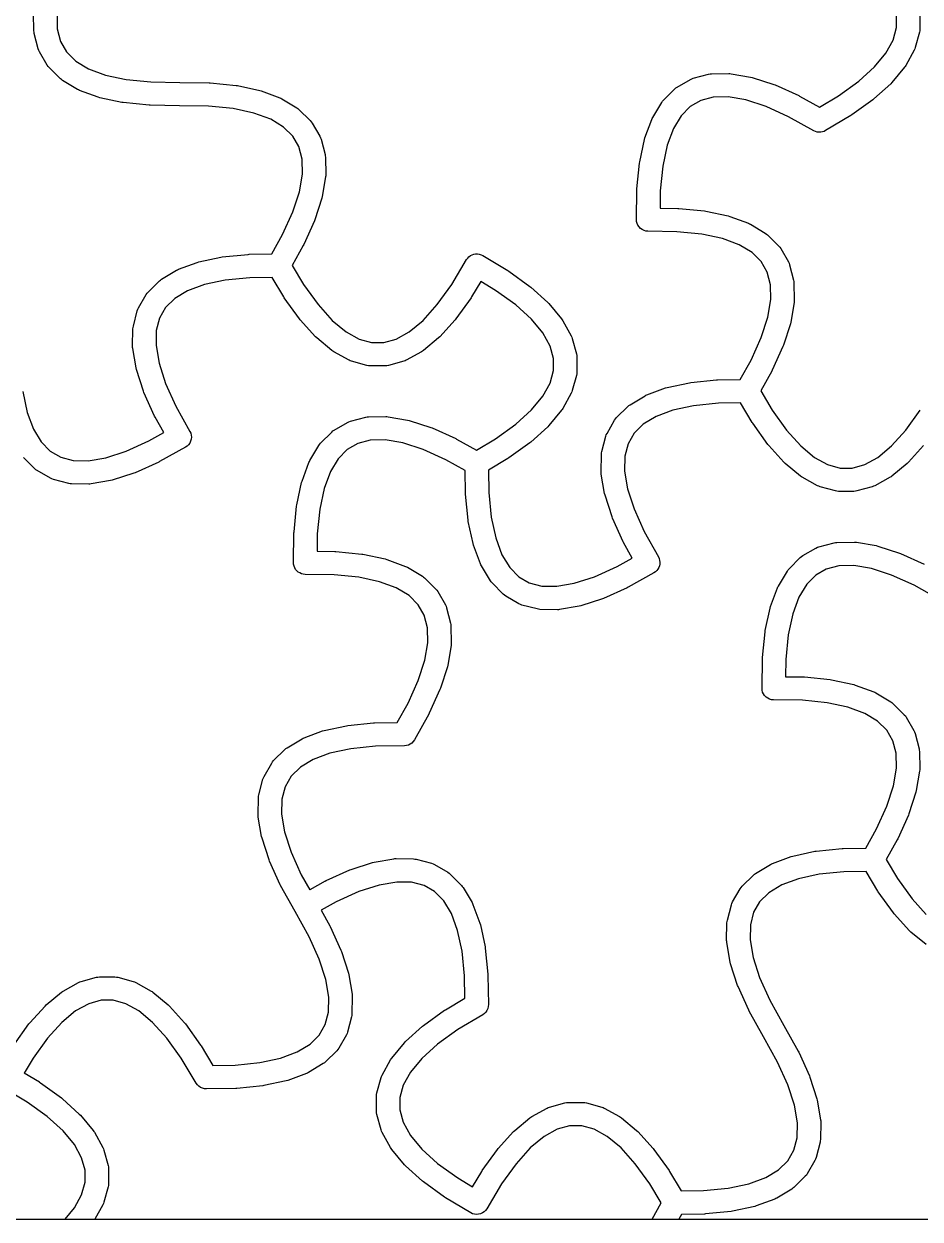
# Model space of a CAD drawing. Header units: millimetres. Extents: x 0 to 304, y 0 to 228.
# Drawn here: x 123.2 to 180.6, y 0 to 76.6 of the extents above; entities that cross this region are included whole.
import ezdxf

# ---------------------------------------------------------------- set-up
doc = ezdxf.new("R2010")
doc.units = ezdxf.units.MM
doc.layers.add('VISIBLE', color=7, linetype='CONTINUOUS')

msp = doc.modelspace()

# ---------------------------------------------------------------- linework, layer by layer
at = {"layer": 'VISIBLE'}
for p, q in [((123.805434, 76.19803), (123.783814, 77.317607)), ((125.2849, 77.275849), (125.303443, 76.315628)), ((179.130445, 76.402617), (179.130445, 77.181442)), ((180.630445, 77.282919), (180.630445, 76.30114)), ((123.812318, 76.110105), (123.805434, 76.19803)), ((123.829476, 76.023597), (123.812318, 76.110105)), ((124.085904, 75.038385), (123.829476, 76.023597)), ((125.303443, 76.315628), (125.51198, 75.514418)), ((178.910438, 75.60448), (179.130445, 76.402617)), ((180.603478, 76.101835), (180.332946, 75.120403)), ((180.623673, 76.20058), (180.603478, 76.101835)), ((180.630445, 76.30114), (180.623673, 76.20058)), ((125.51198, 75.514418), (125.901392, 74.839935)), ((178.446385, 74.763633), (178.910438, 75.60448)), ((180.332946, 75.120403), (180.304551, 75.036905)), ((124.117788, 74.942773), (124.085904, 75.038385)), ((124.162203, 74.852299), (124.117788, 74.942773)), ((124.653093, 74.002054), (124.162203, 74.852299)), ((125.901392, 74.839935), (126.490993, 74.258732)), ((177.714578, 73.88119), (178.446385, 74.763633)), ((180.26655, 74.957318), (179.725485, 73.976927)), ((180.304551, 75.036905), (180.26655, 74.957318)), ((124.709238, 73.918352), (124.653093, 74.002054)), ((124.776099, 73.842934), (124.709238, 73.918352)), ((125.501103, 73.128255), (124.776099, 73.842934)), ((126.490993, 74.258732), (127.313297, 73.762563)), ((127.313297, 73.762563), (128.388282, 73.364249)), ((176.7035, 72.969059), (177.714578, 73.88119)), ((179.646157, 73.860555), (178.83456, 72.881898)), ((179.688559, 73.916875), (179.646157, 73.860555)), ((179.725485, 73.976927), (179.688559, 73.916875)), ((125.567442, 73.070141), (125.501103, 73.128255)), ((125.640145, 73.020217), (125.567442, 73.070141)), ((126.598917, 72.441706), (125.640145, 73.020217)), ((128.388282, 73.364249), (129.719967, 73.07986)), ((129.719967, 73.07986), (131.304889, 72.920789)), ((131.304889, 72.920789), (133.163258, 72.893425)), ((133.163258, 72.893425), (135.053633, 72.865591)), ((135.053633, 72.865591), (135.117488, 72.861923)), ((135.117488, 72.861923), (136.775483, 72.695518)), ((165.059286, 72.591153), (165.909531, 73.082042)), ((165.909531, 73.082042), (166.000005, 73.126458)), ((166.000005, 73.126458), (166.095617, 73.158341)), ((166.095617, 73.158341), (167.080828, 73.414769)), ((167.080828, 73.414769), (167.167337, 73.431927)), ((167.167337, 73.431927), (167.255262, 73.438811)), ((167.255262, 73.438811), (168.374838, 73.460431)), ((168.374838, 73.460431), (168.445308, 73.458478)), ((168.445308, 73.458478), (168.515283, 73.449917)), ((168.515283, 73.449917), (169.768624, 73.236382)), ((169.768624, 73.236382), (169.87374, 73.210549)), ((169.87374, 73.210549), (171.260245, 72.761511)), ((175.410452, 72.038839), (176.7035, 72.969059)), ((178.83456, 72.881898), (178.75963, 72.803781)), ((126.660922, 72.408162), (126.598917, 72.441706)), ((126.725803, 72.380589), (126.660922, 72.408162)), ((127.917996, 71.938845), (126.725803, 72.380589)), ((136.775483, 72.695518), (136.85722, 72.682729)), ((136.85722, 72.682729), (138.282487, 72.378354)), ((138.282487, 72.378354), (138.386436, 72.348168)), ((138.386436, 72.348168), (139.578629, 71.906425)), ((164.185487, 71.743143), (164.900166, 72.468147)), ((164.900166, 72.468147), (164.975584, 72.535008)), ((164.975584, 72.535008), (165.059286, 72.591153)), ((171.260245, 72.761511), (171.337426, 72.731719)), ((171.337426, 72.731719), (172.856494, 72.046832)), ((172.856494, 72.046832), (172.913628, 72.018081)), ((178.75963, 72.803781), (177.6775, 71.827551)), ((128.021945, 71.908659), (127.917996, 71.938845)), ((129.447212, 71.604285), (128.021945, 71.908659)), ((129.52895, 71.591495), (129.447212, 71.604285)), ((131.186944, 71.42509), (129.52895, 71.591495)), ((131.250799, 71.421423), (131.186944, 71.42509)), ((133.141174, 71.393588), (131.250799, 71.421423)), ((134.999543, 71.366225), (133.141174, 71.393588)), ((136.584465, 71.207154), (134.999543, 71.366225)), ((139.578629, 71.906425), (139.64351, 71.878851)), ((139.64351, 71.878851), (139.705515, 71.845308)), ((139.705515, 71.845308), (140.664287, 71.266796)), ((163.498938, 70.645328), (164.077449, 71.6041)), ((164.077449, 71.6041), (164.127373, 71.676803)), ((164.127373, 71.676803), (164.185487, 71.743143)), ((165.897167, 71.342853), (165.315964, 70.753253)), ((166.57165, 71.732266), (165.897167, 71.342853)), ((167.37286, 71.940803), (166.57165, 71.732266)), ((168.333081, 71.959345), (167.37286, 71.940803)), ((169.463202, 71.766803), (168.333081, 71.959345)), ((170.75867, 71.347249), (169.463202, 71.766803)), ((172.210789, 70.692547), (170.75867, 71.347249)), ((172.913628, 72.018081), (174.186511, 71.307961)), ((174.186511, 71.307961), (175.410452, 72.038839)), ((177.613108, 71.775607), (176.260445, 70.802499)), ((177.6775, 71.827551), (177.613108, 71.775607)), ((137.91615, 70.922765), (136.584465, 71.207154)), ((138.991135, 70.52445), (137.91615, 70.922765)), ((139.813439, 70.028282), (138.991135, 70.52445)), ((140.664287, 71.266796), (140.73699, 71.216872)), ((140.73699, 71.216872), (140.80333, 71.158758)), ((140.80333, 71.158758), (141.528334, 70.44408)), ((162.996077, 69.32625), (163.437821, 70.518443)), ((163.437821, 70.518443), (163.465394, 70.583323)), ((163.465394, 70.583323), (163.498938, 70.645328)), ((165.315964, 70.753253), (164.819795, 69.930949)), ((173.833865, 69.78706), (172.210789, 70.692547)), ((176.206979, 70.767394), (174.583783, 69.798102)), ((176.260445, 70.802499), (176.206979, 70.767394)), ((140.40304, 69.447078), (139.813439, 70.028282)), ((141.528334, 70.44408), (141.595194, 70.368662)), ((141.595194, 70.368662), (141.65134, 70.28496)), ((141.65134, 70.28496), (142.142229, 69.434714)), ((164.819795, 69.930949), (164.421481, 68.855963)), ((173.935564, 69.739916), (173.833865, 69.78706)), ((174.483516, 69.747984), (174.376899, 69.71337)), ((174.583783, 69.798102), (174.483516, 69.747984)), ((140.792453, 68.772596), (140.40304, 69.447078)), ((142.142229, 69.434714), (142.186644, 69.344241)), ((142.186644, 69.344241), (142.218528, 69.248628)), ((142.218528, 69.248628), (142.474956, 68.263417)), ((162.661517, 67.797033), (162.965891, 69.2223)), ((162.965891, 69.2223), (162.996077, 69.32625)), ((174.043154, 69.708456), (173.935564, 69.739916)), ((174.154231, 69.693382), (174.043154, 69.708456)), ((174.266314, 69.695033), (174.154231, 69.693382)), ((174.376899, 69.71337), (174.266314, 69.695033)), ((141.000989, 67.971385), (140.792453, 68.772596)), ((142.474956, 68.263417), (142.492114, 68.176908)), ((164.421481, 68.855963), (164.137092, 67.524279)), ((141.019532, 67.011165), (141.000989, 67.971385)), ((142.492114, 68.176908), (142.498998, 68.088983)), ((142.498998, 68.088983), (142.520618, 66.969407)), ((162.482322, 66.057302), (162.648727, 67.715296)), ((162.648727, 67.715296), (162.661517, 67.797033)), ((164.137092, 67.524279), (163.978021, 65.939356)), ((140.826989, 65.881043), (141.019532, 67.011165)), ((142.510104, 66.828962), (142.296568, 65.575621)), ((142.518665, 66.898937), (142.510104, 66.828962)), ((142.520618, 66.969407), (142.518665, 66.898937)), ((162.45082, 64.103071), (162.478654, 65.993446)), ((162.478654, 65.993446), (162.482322, 66.057302)), ((163.978021, 65.939356), (163.961699, 64.830906)), ((140.407435, 64.585576), (140.826989, 65.881043)), ((142.270736, 65.470505), (141.821698, 64.084001)), ((142.296568, 65.575621), (142.270736, 65.470505)), ((139.752734, 63.133457), (140.407435, 64.585576)), ((163.961699, 64.830906), (165.102155, 64.814114)), ((165.102155, 64.814114), (165.166011, 64.810446)), ((165.166011, 64.810446), (166.824005, 64.644041)), ((166.824005, 64.644041), (166.905743, 64.631251)), ((166.905743, 64.631251), (168.33101, 64.326877)), ((141.791905, 64.006819), (141.107019, 62.487752)), ((141.821698, 64.084001), (141.791905, 64.006819)), ((162.460295, 63.972682), (162.45082, 64.103071)), ((162.492269, 63.845918), (162.460295, 63.972682)), ((162.545769, 63.726633), (162.492269, 63.845918)), ((162.61917, 63.61845), (162.545769, 63.726633)), ((162.710242, 63.524656), (162.61917, 63.61845)), ((168.33101, 64.326877), (168.434959, 64.296691)), ((168.434959, 64.296691), (169.627152, 63.854948)), ((169.627152, 63.854948), (169.692032, 63.827374)), ((169.692032, 63.827374), (169.754038, 63.79383)), ((169.754038, 63.79383), (170.712809, 63.215319)), ((139.058208, 61.888528), (139.752734, 63.133457)), ((162.816217, 63.448102), (162.710242, 63.524656)), ((162.933875, 63.391113), (162.816217, 63.448102)), ((163.059642, 63.355421), (162.933875, 63.391113)), ((163.189697, 63.342111), (163.059642, 63.355421)), ((165.048065, 63.314748), (163.189697, 63.342111)), ((166.632988, 63.155677), (165.048065, 63.314748)), ((167.964673, 62.871287), (166.632988, 63.155677)), ((169.039658, 62.472973), (167.964673, 62.871287)), ((170.712809, 63.215319), (170.785512, 63.165395)), ((170.785512, 63.165395), (170.851852, 63.107281)), ((170.851852, 63.107281), (171.576856, 62.392602)), ((141.078268, 62.430617), (140.368148, 61.157734)), ((141.107019, 62.487752), (141.078268, 62.430617)), ((169.861962, 61.976805), (169.039658, 62.472973)), ((171.576856, 62.392602), (171.643717, 62.317184)), ((171.643717, 62.317184), (171.699862, 62.233482)), ((171.699862, 62.233482), (172.190752, 61.383237)), ((133.075803, 60.907902), (134.267996, 61.349646)), ((134.267996, 61.349646), (134.371945, 61.379832)), ((134.371945, 61.379832), (135.797212, 61.684206)), ((135.797212, 61.684206), (135.87895, 61.696996)), ((135.87895, 61.696996), (137.536944, 61.863401)), ((137.536944, 61.863401), (137.600799, 61.867068)), ((137.600799, 61.867068), (139.058208, 61.888528)), ((150.605407, 59.933793), (151.558288, 61.529506)), ((151.558288, 61.529506), (151.626369, 61.625505)), ((151.626369, 61.625505), (151.708628, 61.709671)), ((151.708628, 61.709671), (151.803042, 61.779933)), ((151.803042, 61.779933), (151.907284, 61.83456)), ((151.907284, 61.83456), (152.018789, 61.872208)), ((152.018789, 61.872208), (152.13481, 61.891949)), ((152.13481, 61.891949), (152.252491, 61.893297)), ((152.252491, 61.893297), (152.368934, 61.87622)), ((152.368934, 61.87622), (152.481272, 61.841136)), ((152.481272, 61.841136), (152.586738, 61.788912)), ((152.586738, 61.788912), (154.209933, 60.819619)), ((170.451562, 61.395601), (169.861962, 61.976805)), ((170.840975, 60.721119), (170.451562, 61.395601)), ((172.190752, 61.383237), (172.235167, 61.292763)), ((131.990145, 60.268274), (132.948917, 60.846785)), ((132.948917, 60.846785), (133.010922, 60.880329)), ((133.010922, 60.880329), (133.075803, 60.907902)), ((140.368148, 61.157734), (141.099025, 59.933793)), ((154.209933, 60.819619), (154.2634, 60.784515)), ((154.2634, 60.784515), (155.616063, 59.811407)), ((171.049512, 59.919908), (170.840975, 60.721119)), ((172.235167, 61.292763), (172.26705, 61.197151)), ((172.26705, 61.197151), (172.523478, 60.21194)), ((131.126099, 59.445557), (131.851103, 60.160236)), ((131.851103, 60.160236), (131.917442, 60.218349)), ((131.917442, 60.218349), (131.990145, 60.268274)), ((134.738282, 59.924242), (133.663297, 59.525928)), ((136.069967, 60.208631), (134.738282, 59.924242)), ((137.654889, 60.367702), (136.069967, 60.208631)), ((139.080292, 60.38869), (137.654889, 60.367702)), ((139.827581, 59.137267), (139.080292, 60.38869)), ((141.099025, 59.933793), (142.029246, 58.640745)), ((149.675186, 58.640745), (150.605407, 59.933793)), ((152.461622, 60.116534), (151.876851, 59.137267)), ((153.413407, 59.548175), (152.461622, 60.116534)), ((155.616063, 59.811407), (155.680455, 59.759462)), ((171.068054, 58.959687), (171.049512, 59.919908)), ((172.523478, 60.21194), (172.540636, 60.125431)), ((172.540636, 60.125431), (172.547521, 60.037506)), ((172.547521, 60.037506), (172.56914, 58.91793)), ((130.512203, 58.436192), (131.003093, 59.286437)), ((131.003093, 59.286437), (131.059238, 59.370139)), ((131.059238, 59.370139), (131.126099, 59.445557)), ((132.840993, 59.029759), (132.251392, 58.448556)), ((133.663297, 59.525928), (132.840993, 59.029759)), ((139.862685, 59.0838), (139.827581, 59.137267)), ((140.835793, 57.731138), (139.862685, 59.0838)), ((151.841747, 59.0838), (150.868639, 57.731138)), ((151.876851, 59.137267), (151.841747, 59.0838)), ((154.706455, 58.617954), (153.413407, 59.548175)), ((155.680455, 59.759462), (156.762585, 58.783233)), ((130.179476, 57.264894), (130.435904, 58.250106)), ((130.435904, 58.250106), (130.467788, 58.345718)), ((130.467788, 58.345718), (130.512203, 58.436192)), ((132.251392, 58.448556), (131.86198, 57.774073)), ((142.029246, 58.640745), (142.941377, 57.629667)), ((148.763055, 57.629667), (149.675186, 58.640745)), ((155.717533, 57.705823), (154.706455, 58.617954)), ((156.762585, 58.783233), (156.837515, 58.705116)), ((156.837515, 58.705116), (157.649112, 57.726459)), ((170.875512, 57.829566), (171.068054, 58.959687)), ((172.558626, 58.777485), (172.345091, 57.524144)), ((172.567187, 58.84746), (172.558626, 58.777485)), ((172.56914, 58.91793), (172.567187, 58.84746)), ((131.86198, 57.774073), (131.653443, 56.972863)), ((140.887738, 57.666746), (140.835793, 57.731138)), ((141.863967, 56.584615), (140.887738, 57.666746)), ((142.941377, 57.629667), (143.82382, 56.89786)), ((147.880612, 56.89786), (148.763055, 57.629667)), ((150.816694, 57.666746), (149.840465, 56.584615)), ((150.868639, 57.731138), (150.816694, 57.666746)), ((156.44934, 56.82338), (155.717533, 57.705823)), ((157.649112, 57.726459), (157.691514, 57.670139)), ((157.691514, 57.670139), (157.72844, 57.610087)), ((157.72844, 57.610087), (158.269505, 56.629695)), ((170.455958, 56.534098), (170.875512, 57.829566)), ((172.345091, 57.524144), (172.319258, 57.419028)), ((130.133814, 55.970884), (130.155434, 57.090461)), ((130.155434, 57.090461), (130.162318, 57.178386)), ((130.162318, 57.178386), (130.179476, 57.264894)), ((131.653443, 56.972863), (131.6349, 56.012642)), ((143.82382, 56.89786), (144.664666, 56.433808)), ((147.039766, 56.433808), (147.880612, 56.89786)), ((156.913392, 55.982534), (156.44934, 56.82338)), ((172.319258, 57.419028), (171.870221, 56.032523)), ((130.135767, 55.900415), (130.133814, 55.970884)), ((131.6349, 56.012642), (131.827443, 54.88252)), ((141.942084, 56.509686), (141.863967, 56.584615)), ((142.920742, 55.698088), (141.942084, 56.509686)), ((144.664666, 56.433808), (145.462803, 56.213801)), ((145.462803, 56.213801), (146.241629, 56.213801)), ((146.241629, 56.213801), (147.039766, 56.433808)), ((149.762348, 56.509686), (148.783691, 55.698088)), ((149.840465, 56.584615), (149.762348, 56.509686)), ((157.133399, 55.184397), (156.913392, 55.982534)), ((158.269505, 56.629695), (158.307505, 56.550108)), ((158.307505, 56.550108), (158.335901, 56.46661)), ((158.335901, 56.46661), (158.606433, 55.485178)), ((169.801256, 55.081979), (170.455958, 56.534098)), ((171.840428, 55.955342), (171.155542, 54.436274)), ((171.870221, 56.032523), (171.840428, 55.955342)), ((130.144328, 55.830439), (130.135767, 55.900415)), ((130.357864, 54.577099), (130.144328, 55.830439)), ((142.977061, 55.655687), (142.920742, 55.698088)), ((143.037113, 55.61876), (142.977061, 55.655687)), ((144.017505, 55.077695), (143.037113, 55.61876)), ((148.667319, 55.61876), (147.686927, 55.077695)), ((148.727371, 55.655687), (148.667319, 55.61876)), ((148.783691, 55.698088), (148.727371, 55.655687)), ((157.133399, 54.405571), (157.133399, 55.184397)), ((158.606433, 55.485178), (158.626627, 55.386434)), ((158.626627, 55.386434), (158.633399, 55.285874)), ((158.633399, 55.285874), (158.633399, 54.304095)), ((130.383697, 54.471983), (130.357864, 54.577099)), ((130.832734, 53.085478), (130.383697, 54.471983)), ((131.827443, 54.88252), (132.246997, 53.587053)), ((144.097092, 55.039695), (144.017505, 55.077695)), ((144.18059, 55.0113), (144.097092, 55.039695)), ((145.162022, 54.740767), (144.18059, 55.0113)), ((145.260766, 54.720573), (145.162022, 54.740767)), ((145.361327, 54.713801), (145.260766, 54.720573)), ((146.343105, 54.713801), (145.361327, 54.713801)), ((146.443666, 54.720573), (146.343105, 54.713801)), ((146.54241, 54.740767), (146.443666, 54.720573)), ((147.523842, 55.0113), (146.54241, 54.740767)), ((147.60734, 55.039695), (147.523842, 55.0113)), ((147.686927, 55.077695), (147.60734, 55.039695)), ((169.106731, 53.83705), (169.801256, 55.081979)), ((171.155542, 54.436274), (171.12679, 54.37914)), ((156.913392, 53.607434), (157.133399, 54.405571)), ((158.606433, 54.10479), (158.335901, 53.123358)), ((158.626627, 54.203534), (158.606433, 54.10479)), ((158.633399, 54.304095), (158.626627, 54.203534)), ((165.927472, 53.645518), (167.585466, 53.811923)), ((167.585466, 53.811923), (167.649322, 53.815591)), ((167.649322, 53.815591), (169.106731, 53.83705)), ((171.12679, 54.37914), (170.41667, 53.106257)), ((123.090046, 53.064212), (123.374436, 51.732528)), ((130.862527, 53.008296), (130.832734, 53.085478)), ((131.547413, 51.489229), (130.862527, 53.008296)), ((132.246997, 53.587053), (132.901699, 52.134934)), ((156.44934, 52.766588), (156.913392, 53.607434)), ((158.269505, 52.960273), (157.72844, 51.979881)), ((158.307505, 53.03986), (158.269505, 52.960273)), ((158.335901, 53.123358), (158.307505, 53.03986)), ((163.124326, 52.856425), (164.316518, 53.298168)), ((164.316518, 53.298168), (164.420468, 53.328354)), ((164.420468, 53.328354), (165.845735, 53.632729)), ((165.845735, 53.632729), (165.927472, 53.645518)), ((170.41667, 53.106257), (171.147548, 51.882316)), ((132.901699, 52.134934), (133.807186, 50.511858)), ((155.717533, 51.884145), (156.44934, 52.766588)), ((161.899625, 52.108758), (161.965965, 52.166872)), ((161.965965, 52.166872), (162.038668, 52.216796)), ((162.038668, 52.216796), (162.99744, 52.795308)), ((162.99744, 52.795308), (163.059445, 52.828851)), ((163.059445, 52.828851), (163.124326, 52.856425)), ((166.118489, 52.157154), (164.786805, 51.872765)), ((167.703412, 52.316225), (166.118489, 52.157154)), ((169.128815, 52.337213), (167.703412, 52.316225)), ((169.876104, 51.085789), (169.128815, 52.337213)), ((123.374436, 51.732528), (123.77275, 50.657542)), ((131.576164, 51.432095), (131.547413, 51.489229)), ((132.13185, 50.436035), (131.576164, 51.432095)), ((144.098572, 51.161296), (145.083783, 51.417724)), ((145.083783, 51.417724), (145.170292, 51.434882)), ((145.170292, 51.434882), (145.258217, 51.441766)), ((145.258217, 51.441766), (146.377793, 51.463386)), ((146.377793, 51.463386), (146.448263, 51.461433)), ((146.448263, 51.461433), (146.518238, 51.452872)), ((146.518238, 51.452872), (147.771579, 51.239336)), ((154.706455, 50.972014), (155.717533, 51.884145)), ((157.649112, 51.86351), (156.837515, 50.884852)), ((157.691514, 51.919829), (157.649112, 51.86351)), ((157.72844, 51.979881), (157.691514, 51.919829)), ((161.10776, 51.318662), (161.174621, 51.39408)), ((161.174621, 51.39408), (161.899625, 52.108758)), ((163.711819, 51.47445), (162.889515, 50.978282)), ((164.786805, 51.872765), (163.711819, 51.47445)), ((171.147548, 51.882316), (172.077769, 50.589268)), ((179.723709, 50.589268), (180.65393, 51.882316)), ((123.77275, 50.657542), (124.268918, 49.835238)), ((142.978539, 50.537963), (143.06224, 50.594108)), ((143.06224, 50.594108), (143.912486, 51.084997)), ((143.912486, 51.084997), (144.00296, 51.129412)), ((144.00296, 51.129412), (144.098572, 51.161296)), ((147.771579, 51.239336), (147.876695, 51.213504)), ((147.876695, 51.213504), (149.2632, 50.764466)), ((149.2632, 50.764466), (149.340381, 50.734673)), ((149.340381, 50.734673), (150.859449, 50.049787)), ((153.413407, 50.041793), (154.706455, 50.972014)), ((156.762585, 50.806736), (155.680455, 49.830506)), ((156.837515, 50.884852), (156.762585, 50.806736)), ((160.560726, 50.384714), (161.051615, 51.23496)), ((161.051615, 51.23496), (161.10776, 51.318662)), ((162.889515, 50.978282), (162.299915, 50.397078)), ((169.911208, 51.032323), (169.876104, 51.085789)), ((170.884316, 49.67966), (169.911208, 51.032323)), ((172.077769, 50.589268), (172.989899, 49.57819)), ((178.811578, 49.57819), (179.723709, 50.589268)), ((124.268918, 49.835238), (124.850122, 49.245638)), ((129.711625, 49.241242), (131.163743, 49.895944)), ((131.163743, 49.895944), (132.13185, 50.436035)), ((133.853133, 49.879598), (133.796144, 49.761939)), ((133.807186, 50.511858), (133.860686, 50.392573)), ((133.888824, 50.005365), (133.853133, 49.879598)), ((133.860686, 50.392573), (133.892659, 50.265809)), ((133.902135, 50.135419), (133.888824, 50.005365)), ((133.892659, 50.265809), (133.902135, 50.135419)), ((142.188442, 49.746098), (142.903121, 50.471102)), ((142.903121, 50.471102), (142.978539, 50.537963)), ((145.375815, 49.943757), (144.574604, 49.735221)), ((146.336035, 49.9623), (145.375815, 49.943757)), ((147.466157, 49.769757), (146.336035, 49.9623)), ((150.859449, 50.049787), (150.916583, 50.021036)), ((150.916583, 50.021036), (152.189466, 49.310916)), ((152.189466, 49.310916), (153.413407, 50.041793)), ((155.680455, 49.830506), (155.616063, 49.778561)), ((160.227999, 49.213417), (160.484427, 50.198628)), ((160.484427, 50.198628), (160.51631, 50.294241)), ((160.51631, 50.294241), (160.560726, 50.384714)), ((162.299915, 50.397078), (161.910502, 49.722596)), ((124.850122, 49.245638), (125.524604, 48.856225)), ((128.416157, 48.821688), (129.711625, 49.241242)), ((133.517613, 49.491492), (131.866583, 48.57041)), ((133.625796, 49.564893), (133.517613, 49.491492)), ((133.719589, 49.655964), (133.625796, 49.564893)), ((133.796144, 49.761939), (133.719589, 49.655964)), ((141.501892, 48.648283), (142.080404, 49.607055)), ((142.080404, 49.607055), (142.130328, 49.679758)), ((142.130328, 49.679758), (142.188442, 49.746098)), ((143.900122, 49.345808), (143.318918, 48.756208)), ((144.574604, 49.735221), (143.900122, 49.345808)), ((148.761625, 49.350203), (147.466157, 49.769757)), ((150.213743, 48.695502), (148.761625, 49.350203)), ((155.616063, 49.778561), (154.2634, 48.805453)), ((160.203957, 49.038983), (160.210841, 49.126908)), ((160.210841, 49.126908), (160.227999, 49.213417)), ((161.910502, 49.722596), (161.701965, 48.921385)), ((170.936261, 49.615268), (170.884316, 49.67966)), ((171.91249, 48.533138), (170.936261, 49.615268)), ((172.989899, 49.57819), (173.872342, 48.846383)), ((177.929135, 48.846383), (178.811578, 49.57819)), ((180.865217, 49.615268), (179.888987, 48.533138)), ((123.853121, 48.120344), (123.138442, 48.845348)), ((125.524604, 48.856225), (126.325815, 48.647688)), ((126.325815, 48.647688), (127.286035, 48.629146)), ((127.286035, 48.629146), (128.416157, 48.821688)), ((131.809449, 48.541659), (130.290381, 47.856772)), ((131.866583, 48.57041), (131.809449, 48.541659)), ((140.999032, 47.329204), (141.440775, 48.521397)), ((141.440775, 48.521397), (141.468349, 48.586278)), ((141.468349, 48.586278), (141.501892, 48.648283)), ((143.318918, 48.756208), (142.82275, 47.933903)), ((151.458672, 48.000976), (150.213743, 48.695502)), ((154.209933, 48.770349), (152.95851, 48.02306)), ((154.2634, 48.805453), (154.209933, 48.770349)), ((160.182337, 47.919407), (160.203957, 49.038983)), ((161.701965, 48.921385), (161.683423, 47.961165)), ((171.990607, 48.458208), (171.91249, 48.533138)), ((172.969264, 47.646611), (171.990607, 48.458208)), ((173.872342, 48.846383), (174.713189, 48.382331)), ((174.713189, 48.382331), (175.511326, 48.162323)), ((176.290151, 48.162323), (177.088289, 48.382331)), ((177.088289, 48.382331), (177.929135, 48.846383)), ((179.81087, 48.458208), (178.832213, 47.646611)), ((179.888987, 48.533138), (179.81087, 48.458208)), ((123.928539, 48.053483), (123.853121, 48.120344)), ((124.01224, 47.997338), (123.928539, 48.053483)), ((124.862486, 47.506449), (124.01224, 47.997338)), ((130.2132, 47.82698), (128.826695, 47.377942)), ((130.290381, 47.856772), (130.2132, 47.82698)), ((142.82275, 47.933903), (142.424436, 46.858918)), ((151.480132, 46.543567), (151.458672, 48.000976)), ((152.95851, 48.02306), (152.979498, 46.597658)), ((160.18429, 47.848937), (160.182337, 47.919407)), ((160.192851, 47.778962), (160.18429, 47.848937)), ((160.406387, 46.525621), (160.192851, 47.778962)), ((161.683423, 47.961165), (161.875965, 46.831043)), ((173.025584, 47.604209), (172.969264, 47.646611)), ((173.085636, 47.567283), (173.025584, 47.604209)), ((174.066027, 47.026218), (173.085636, 47.567283)), ((175.511326, 48.162323), (176.290151, 48.162323)), ((178.715841, 47.567283), (177.73545, 47.026218)), ((178.775893, 47.604209), (178.715841, 47.567283)), ((178.832213, 47.646611), (178.775893, 47.604209)), ((124.95296, 47.462033), (124.862486, 47.506449)), ((125.048572, 47.43015), (124.95296, 47.462033)), ((126.033783, 47.173722), (125.048572, 47.43015)), ((126.120292, 47.156564), (126.033783, 47.173722)), ((126.208217, 47.14968), (126.120292, 47.156564)), ((127.327793, 47.12806), (126.208217, 47.14968)), ((127.398263, 47.130013), (127.327793, 47.12806)), ((127.468238, 47.138574), (127.398263, 47.130013)), ((128.721579, 47.352109), (127.468238, 47.138574)), ((128.826695, 47.377942), (128.721579, 47.352109)), ((140.664471, 45.799988), (140.968846, 47.225255)), ((140.968846, 47.225255), (140.999032, 47.329204)), ((142.424436, 46.858918), (142.140046, 45.527233)), ((161.875965, 46.831043), (162.295519, 45.535576)), ((174.145615, 46.988217), (174.066027, 47.026218)), ((174.229113, 46.959822), (174.145615, 46.988217)), ((175.210544, 46.68929), (174.229113, 46.959822)), ((177.572365, 46.959822), (176.590933, 46.68929)), ((177.655863, 46.988217), (177.572365, 46.959822)), ((177.73545, 47.026218), (177.655863, 46.988217)), ((151.4838, 46.479712), (151.480132, 46.543567)), ((151.650204, 44.821718), (151.4838, 46.479712)), ((152.979498, 46.597658), (153.138569, 45.012735)), ((160.432219, 46.420505), (160.406387, 46.525621)), ((160.881257, 45.034001), (160.432219, 46.420505)), ((175.309289, 46.669096), (175.210544, 46.68929)), ((175.409849, 46.662323), (175.309289, 46.669096)), ((176.391628, 46.662323), (175.409849, 46.662323)), ((176.492189, 46.669096), (176.391628, 46.662323)), ((176.590933, 46.68929), (176.492189, 46.669096)), ((140.485277, 44.060256), (140.651682, 45.718251)), ((140.651682, 45.718251), (140.664471, 45.799988)), ((142.140046, 45.527233), (141.980975, 43.942311)), ((162.295519, 45.535576), (162.950221, 44.083457)), ((151.662994, 44.73998), (151.650204, 44.821718)), ((151.967368, 43.314713), (151.662994, 44.73998)), ((153.138569, 45.012735), (153.422958, 43.68105)), ((160.911049, 44.956819), (160.881257, 45.034001)), ((161.595936, 43.437752), (160.911049, 44.956819)), ((140.453775, 42.106026), (140.481609, 43.996401)), ((140.481609, 43.996401), (140.485277, 44.060256)), ((141.980975, 43.942311), (141.964654, 42.833861)), ((162.950221, 44.083457), (163.855708, 42.460381)), ((151.997555, 43.210764), (151.967368, 43.314713)), ((152.439298, 42.018571), (151.997555, 43.210764)), ((153.422958, 43.68105), (153.821273, 42.606065)), ((161.624687, 43.380617), (161.595936, 43.437752)), ((162.180372, 42.384557), (161.624687, 43.380617)), ((173.110763, 42.54263), (173.961008, 43.03352)), ((173.961008, 43.03352), (174.051482, 43.077935)), ((174.051482, 43.077935), (174.147095, 43.109819)), ((174.147095, 43.109819), (175.132306, 43.366246)), ((175.132306, 43.366246), (175.218815, 43.383404)), ((175.218815, 43.383404), (175.306739, 43.390289)), ((175.306739, 43.390289), (176.426316, 43.411908)), ((176.426316, 43.411908), (176.496786, 43.409955)), ((176.496786, 43.409955), (176.566761, 43.401394)), ((176.566761, 43.401394), (177.820102, 43.187859)), ((177.820102, 43.187859), (177.925218, 43.162026)), ((177.925218, 43.162026), (179.311722, 42.712989)), ((141.964654, 42.833861), (143.10511, 42.817068)), ((143.10511, 42.817068), (143.168966, 42.813401)), ((143.168966, 42.813401), (144.82696, 42.646996)), ((144.82696, 42.646996), (144.908697, 42.634206)), ((144.908697, 42.634206), (146.333964, 42.329832)), ((146.333964, 42.329832), (146.437914, 42.299646)), ((146.437914, 42.299646), (147.630107, 41.857902)), ((153.821273, 42.606065), (154.317441, 41.783761)), ((161.212266, 41.844467), (162.180372, 42.384557)), ((163.855708, 42.460381), (163.904805, 42.353422)), ((163.904805, 42.353422), (163.936566, 42.2401)), ((163.936566, 42.2401), (163.950208, 42.123205)), ((172.236964, 41.69462), (172.951643, 42.419624)), ((172.951643, 42.419624), (173.027061, 42.486485)), ((173.027061, 42.486485), (173.110763, 42.54263)), ((179.311722, 42.712989), (179.388904, 42.683196)), ((179.388904, 42.683196), (180.907971, 41.99831)), ((140.46128, 41.988577), (140.453775, 42.106026)), ((140.487066, 41.873748), (140.46128, 41.988577)), ((140.530498, 41.764367), (140.487066, 41.873748)), ((140.590506, 41.663126), (140.530498, 41.764367)), ((140.665613, 41.572519), (140.590506, 41.663126)), ((140.753969, 41.494778), (140.665613, 41.572519)), ((140.853399, 41.431815), (140.753969, 41.494778)), ((140.961454, 41.385181), (140.853399, 41.431815)), ((147.630107, 41.857902), (147.694987, 41.830329)), ((147.694987, 41.830329), (147.756992, 41.796785)), ((147.756992, 41.796785), (148.715764, 41.218274)), ((152.466871, 41.95369), (152.439298, 42.018571)), ((152.500415, 41.891685), (152.466871, 41.95369)), ((153.078926, 40.932913), (152.500415, 41.891685)), ((154.317441, 41.783761), (154.898644, 41.19416)), ((159.760147, 41.189765), (161.212266, 41.844467)), ((163.566135, 41.440014), (161.915106, 40.518932)), ((163.664097, 41.505239), (163.566135, 41.440014)), ((163.750648, 41.584985), (163.664097, 41.505239)), ((163.82366, 41.677289), (163.750648, 41.584985)), ((163.881332, 41.779877), (163.82366, 41.677289)), ((163.922247, 41.890225), (163.881332, 41.779877)), ((163.945395, 42.005615), (163.922247, 41.890225)), ((163.950208, 42.123205), (163.945395, 42.005615)), ((171.550415, 40.596806), (172.128926, 41.555578)), ((172.128926, 41.555578), (172.178851, 41.628281)), ((172.178851, 41.628281), (172.236964, 41.69462)), ((174.623127, 41.683743), (173.948644, 41.294331)), ((175.424338, 41.89228), (174.623127, 41.683743)), ((176.384558, 41.910822), (175.424338, 41.89228)), ((177.51468, 41.71828), (176.384558, 41.910822)), ((178.810147, 41.298726), (177.51468, 41.71828)), ((141.075474, 41.356026), (140.961454, 41.385181)), ((141.192651, 41.345065), (141.075474, 41.356026)), ((143.05102, 41.317702), (141.192651, 41.345065)), ((144.635943, 41.158631), (143.05102, 41.317702)), ((145.967627, 40.874242), (144.635943, 41.158631)), ((147.042613, 40.475928), (145.967627, 40.874242)), ((148.715764, 41.218274), (148.788467, 41.168349)), ((148.788467, 41.168349), (148.854807, 41.110236)), ((148.854807, 41.110236), (149.579811, 40.395557)), ((153.128851, 40.86021), (153.078926, 40.932913)), ((153.186964, 40.793871), (153.128851, 40.86021)), ((153.901643, 40.068867), (153.186964, 40.793871)), ((154.898644, 41.19416), (155.573127, 40.804748)), ((155.573127, 40.804748), (156.374338, 40.596211)), ((157.334558, 40.577669), (158.46468, 40.770211)), ((158.46468, 40.770211), (159.760147, 41.189765)), ((173.367441, 40.70473), (172.871273, 39.882426)), ((173.948644, 41.294331), (173.367441, 40.70473)), ((180.262266, 40.644024), (178.810147, 41.298726)), ((181.885342, 39.738537), (180.262266, 40.644024)), ((147.864917, 39.979759), (147.042613, 40.475928)), ((148.454517, 39.398556), (147.864917, 39.979759)), ((149.579811, 40.395557), (149.646672, 40.320139)), ((149.646672, 40.320139), (149.702817, 40.236437)), ((149.702817, 40.236437), (150.193706, 39.386192)), ((153.977061, 40.002006), (153.901643, 40.068867)), ((154.060763, 39.945861), (153.977061, 40.002006)), ((154.911008, 39.454971), (154.060763, 39.945861)), ((156.374338, 40.596211), (157.334558, 40.577669)), ((161.857971, 40.490181), (160.338904, 39.805295)), ((161.915106, 40.518932), (161.857971, 40.490181)), ((171.047555, 39.277727), (171.489298, 40.46992)), ((171.489298, 40.46992), (171.516871, 40.534801)), ((171.516871, 40.534801), (171.550415, 40.596806)), ((172.871273, 39.882426), (172.472958, 38.807441)), ((148.84393, 38.724073), (148.454517, 39.398556)), ((150.193706, 39.386192), (150.238122, 39.295718)), ((150.238122, 39.295718), (150.270005, 39.200106)), ((150.270005, 39.200106), (150.526433, 38.214894)), ((155.001482, 39.410556), (154.911008, 39.454971)), ((155.097095, 39.378672), (155.001482, 39.410556)), ((156.082306, 39.122244), (155.097095, 39.378672)), ((156.168815, 39.105086), (156.082306, 39.122244)), ((156.256739, 39.098202), (156.168815, 39.105086)), ((157.376316, 39.076583), (156.256739, 39.098202)), ((157.516761, 39.087096), (157.446786, 39.078536)), ((158.770102, 39.300632), (157.516761, 39.087096)), ((158.875218, 39.326465), (158.770102, 39.300632)), ((160.261722, 39.775502), (158.875218, 39.326465)), ((160.338904, 39.805295), (160.261722, 39.775502)), ((170.712994, 37.748511), (171.017368, 39.173778)), ((171.017368, 39.173778), (171.047555, 39.277727)), ((149.052467, 37.922863), (148.84393, 38.724073)), ((157.446786, 39.078536), (157.376316, 39.076583)), ((172.472958, 38.807441), (172.188569, 37.475756)), ((149.071009, 36.962642), (149.052467, 37.922863)), ((150.526433, 38.214894), (150.543591, 38.128386)), ((150.543591, 38.128386), (150.550475, 38.040461)), ((150.550475, 38.040461), (150.572095, 36.920884)), ((170.5338, 36.008779), (170.700204, 37.666773)), ((170.700204, 37.666773), (170.712994, 37.748511)), ((148.878467, 35.83252), (149.071009, 36.962642)), ((150.570142, 36.850415), (150.561581, 36.780439)), ((150.572095, 36.920884), (150.570142, 36.850415)), ((172.188569, 37.475756), (172.029498, 35.890833)), ((150.561581, 36.780439), (150.348046, 35.527099)), ((148.458913, 34.537053), (148.878467, 35.83252)), ((150.322213, 35.421983), (149.873175, 34.035478)), ((150.348046, 35.527099), (150.322213, 35.421983)), ((170.502297, 34.054549), (170.530132, 35.944923)), ((170.530132, 35.944923), (170.5338, 36.008779)), ((172.029498, 35.890833), (172.013177, 34.782383)), ((147.804211, 33.084934), (148.458913, 34.537053)), ((172.013177, 34.782383), (173.153633, 34.765591)), ((173.153633, 34.765591), (173.217488, 34.761923)), ((173.217488, 34.761923), (174.875483, 34.595518)), ((174.875483, 34.595518), (174.95722, 34.582729)), ((174.95722, 34.582729), (176.382487, 34.278354)), ((149.843383, 33.958296), (149.158496, 32.439229)), ((149.873175, 34.035478), (149.843383, 33.958296)), ((170.511773, 33.924159), (170.502297, 34.054549)), ((170.543746, 33.797396), (170.511773, 33.924159)), ((170.597246, 33.67811), (170.543746, 33.797396)), ((176.382487, 34.278354), (176.486436, 34.248168)), ((176.486436, 34.248168), (177.678629, 33.806425)), ((177.678629, 33.806425), (177.74351, 33.778851)), ((177.74351, 33.778851), (177.805515, 33.745308)), ((177.805515, 33.745308), (178.764287, 33.166796)), ((147.109686, 31.840005), (147.804211, 33.084934)), ((170.670647, 33.569927), (170.597246, 33.67811)), ((170.761719, 33.476133), (170.670647, 33.569927)), ((170.867694, 33.399579), (170.761719, 33.476133)), ((170.985353, 33.34259), (170.867694, 33.399579)), ((171.11112, 33.306898), (170.985353, 33.34259)), ((171.241174, 33.293588), (171.11112, 33.306898)), ((173.099543, 33.266225), (171.241174, 33.293588)), ((174.684465, 33.107154), (173.099543, 33.266225)), ((176.01615, 32.822765), (174.684465, 33.107154)), ((178.764287, 33.166796), (178.83699, 33.116872)), ((178.83699, 33.116872), (178.90333, 33.058758)), ((178.90333, 33.058758), (179.628334, 32.34408)), ((149.129745, 32.382095), (148.208663, 30.731065)), ((149.158496, 32.439229), (149.129745, 32.382095)), ((177.091135, 32.42445), (176.01615, 32.822765)), ((177.913439, 31.928282), (177.091135, 32.42445)), ((179.628334, 32.34408), (179.695194, 32.268662)), ((179.695194, 32.268662), (179.75134, 32.18496)), ((142.423423, 31.331309), (143.848689, 31.635684)), ((143.848689, 31.635684), (143.930427, 31.648473)), ((143.930427, 31.648473), (145.588421, 31.814878)), ((145.588421, 31.814878), (145.652277, 31.818546)), ((145.652277, 31.818546), (147.109686, 31.840005)), ((178.50304, 31.347078), (177.913439, 31.928282)), ((179.75134, 32.18496), (180.242229, 31.334714)), ((140.041623, 30.219751), (141.000394, 30.798263)), ((141.000394, 30.798263), (141.0624, 30.831806)), ((141.0624, 30.831806), (141.12728, 30.85938)), ((141.12728, 30.85938), (142.319473, 31.301123)), ((142.319473, 31.301123), (142.423423, 31.331309)), ((148.208663, 30.731065), (148.135262, 30.622882)), ((178.892453, 30.672596), (178.50304, 31.347078)), ((179.100989, 29.871385), (178.892453, 30.672596)), ((180.242229, 31.334714), (180.286644, 31.244241)), ((180.286644, 31.244241), (180.318528, 31.148628)), ((180.318528, 31.148628), (180.574956, 30.163417)), ((139.177576, 29.397034), (139.90258, 30.111713)), ((139.90258, 30.111713), (139.96892, 30.169827)), ((139.96892, 30.169827), (140.041623, 30.219751)), ((144.121444, 30.160109), (142.789759, 29.875719)), ((145.706367, 30.31918), (144.121444, 30.160109)), ((147.564735, 30.346543), (145.706367, 30.31918)), ((147.69479, 30.359853), (147.564735, 30.346543)), ((147.820557, 30.395545), (147.69479, 30.359853)), ((147.938215, 30.452534), (147.820557, 30.395545)), ((148.044191, 30.529088), (147.938215, 30.452534)), ((148.135262, 30.622882), (148.044191, 30.529088)), ((180.574956, 30.163417), (180.592114, 30.076908)), ((180.592114, 30.076908), (180.598998, 29.988983)), ((180.598998, 29.988983), (180.620618, 28.869407)), ((138.563681, 28.387669), (139.05457, 29.237915)), ((139.05457, 29.237915), (139.110715, 29.321616)), ((139.110715, 29.321616), (139.177576, 29.397034)), ((141.714774, 29.477405), (140.89247, 28.981237)), ((142.789759, 29.875719), (141.714774, 29.477405)), ((179.119532, 28.911165), (179.100989, 29.871385)), ((138.519265, 28.297195), (138.563681, 28.387669)), ((140.30287, 28.400033), (139.913457, 27.725551)), ((140.89247, 28.981237), (140.30287, 28.400033)), ((178.926989, 27.781043), (179.119532, 28.911165)), ((180.610104, 28.728962), (180.396568, 27.475621)), ((180.618665, 28.798937), (180.610104, 28.728962)), ((180.620618, 28.869407), (180.618665, 28.798937)), ((138.230954, 27.216372), (138.487382, 28.201583)), ((138.487382, 28.201583), (138.519265, 28.297195)), ((139.913457, 27.725551), (139.70492, 26.92434)), ((178.507435, 26.485576), (178.926989, 27.781043)), ((138.185292, 25.922362), (138.206911, 27.041938)), ((138.206911, 27.041938), (138.213796, 27.129863)), ((138.213796, 27.129863), (138.230954, 27.216372)), ((139.70492, 26.92434), (139.686378, 25.96412)), ((180.370736, 27.370505), (179.921698, 25.984001)), ((180.396568, 27.475621), (180.370736, 27.370505)), ((177.852734, 25.033457), (178.507435, 26.485576)), ((138.187245, 25.851892), (138.185292, 25.922362)), ((138.195806, 25.781917), (138.187245, 25.851892)), ((138.409341, 24.528576), (138.195806, 25.781917)), ((139.686378, 25.96412), (139.87892, 24.833998)), ((179.891905, 25.906819), (179.207019, 24.387752)), ((179.921698, 25.984001), (179.891905, 25.906819)), ((138.435174, 24.42346), (138.409341, 24.528576)), ((139.87892, 24.833998), (140.298474, 23.53853)), ((177.158208, 23.788528), (177.852734, 25.033457)), ((138.884211, 23.036955), (138.435174, 24.42346)), ((173.97895, 23.596996), (175.636944, 23.763401)), ((175.636944, 23.763401), (175.700799, 23.767068)), ((175.700799, 23.767068), (177.158208, 23.788528)), ((179.178268, 24.330617), (178.468148, 23.057734)), ((179.207019, 24.387752), (179.178268, 24.330617)), ((138.914004, 22.959774), (138.884211, 23.036955)), ((140.298474, 23.53853), (140.953176, 22.086412)), ((145.63433, 22.892291), (146.887671, 23.105827)), ((146.887671, 23.105827), (146.957646, 23.114387)), ((146.957646, 23.114387), (147.028116, 23.11634)), ((147.028116, 23.11634), (148.147693, 23.094721)), ((148.147693, 23.094721), (148.235617, 23.087837)), ((148.235617, 23.087837), (148.322126, 23.070679)), ((148.322126, 23.070679), (149.307338, 22.814251)), ((171.175803, 22.807902), (172.367996, 23.249646)), ((172.367996, 23.249646), (172.471945, 23.279832)), ((172.471945, 23.279832), (173.897212, 23.584206)), ((173.897212, 23.584206), (173.97895, 23.596996)), ((178.468148, 23.057734), (179.199025, 21.833793)), ((139.59889, 21.440706), (138.914004, 22.959774)), ((142.546461, 21.702742), (144.065528, 22.387628)), ((144.065528, 22.387628), (144.14271, 22.417421)), ((144.14271, 22.417421), (145.529215, 22.866458)), ((145.529215, 22.866458), (145.63433, 22.892291)), ((149.307338, 22.814251), (149.40295, 22.782367)), ((149.40295, 22.782367), (149.493424, 22.737952)), ((149.493424, 22.737952), (150.343669, 22.247062)), ((150.343669, 22.247062), (150.427371, 22.190917)), ((170.090145, 22.168274), (171.048917, 22.746785)), ((171.048917, 22.746785), (171.110922, 22.780329)), ((171.110922, 22.780329), (171.175803, 22.807902)), ((175.754889, 22.267702), (174.169967, 22.108631)), ((177.180292, 22.28869), (175.754889, 22.267702)), ((177.927581, 21.037267), (177.180292, 22.28869)), ((140.953176, 22.086412), (141.493266, 21.118305)), ((142.489326, 21.673991), (141.493266, 21.118305)), ((142.489326, 21.673991), (142.546461, 21.702742)), ((147.069874, 21.615254), (145.939752, 21.422712)), ((148.030095, 21.596712), (147.069874, 21.615254)), ((148.831305, 21.388175), (148.030095, 21.596712)), ((150.427371, 22.190917), (150.502789, 22.124056)), ((150.502789, 22.124056), (151.217468, 21.399052)), ((169.226099, 21.345557), (169.951103, 22.060236)), ((169.951103, 22.060236), (170.017442, 22.118349)), ((170.017442, 22.118349), (170.090145, 22.168274)), ((172.838282, 21.824242), (171.763297, 21.425928)), ((174.169967, 22.108631), (172.838282, 21.824242)), ((179.199025, 21.833793), (180.129246, 20.540745)), ((139.627642, 21.383572), (139.59889, 21.440706)), ((140.548724, 19.732542), (139.627642, 21.383572)), ((144.644285, 21.003158), (143.192166, 20.348456)), ((145.939752, 21.422712), (144.644285, 21.003158)), ((149.505788, 20.998763), (148.831305, 21.388175)), ((150.086991, 20.409162), (149.505788, 20.998763)), ((151.217468, 21.399052), (151.275581, 21.332713)), ((151.275581, 21.332713), (151.325506, 21.26001)), ((151.325506, 21.26001), (151.904017, 20.301238)), ((168.612203, 20.336192), (169.103093, 21.186437)), ((169.103093, 21.186437), (169.159238, 21.270139)), ((169.159238, 21.270139), (169.226099, 21.345557)), ((170.940993, 20.929759), (170.351392, 20.348556)), ((171.763297, 21.425928), (170.940993, 20.929759)), ((177.962685, 20.9838), (177.927581, 21.037267)), ((178.935793, 19.631138), (177.962685, 20.9838)), ((143.192166, 20.348456), (142.22406, 19.808366)), ((150.58316, 19.586858), (150.086991, 20.409162)), ((151.904017, 20.301238), (151.937561, 20.239233)), ((151.937561, 20.239233), (151.965134, 20.174352)), ((151.965134, 20.174352), (152.406877, 18.982159)), ((168.279476, 19.164894), (168.535904, 20.150106)), ((168.535904, 20.150106), (168.567788, 20.245718)), ((168.567788, 20.245718), (168.612203, 20.336192)), ((170.351392, 20.348556), (169.96198, 19.674073)), ((180.129246, 20.540745), (181.041377, 19.529667)), ((141.454211, 18.109466), (140.548724, 19.732542)), ((142.22406, 19.808366), (142.779745, 18.812306)), ((150.981474, 18.511873), (150.58316, 19.586858)), ((168.262318, 19.078386), (168.279476, 19.164894)), ((169.96198, 19.674073), (169.753443, 18.872863)), ((178.987738, 19.566746), (178.935793, 19.631138)), ((179.963967, 18.484615), (178.987738, 19.566746)), ((142.779745, 18.812306), (142.808496, 18.755171)), ((142.808496, 18.755171), (143.493383, 17.236104)), ((151.265863, 17.180188), (150.981474, 18.511873)), ((152.406877, 18.982159), (152.437064, 18.87821)), ((152.437064, 18.87821), (152.741438, 17.452943)), ((168.233814, 17.870884), (168.255434, 18.990461)), ((168.255434, 18.990461), (168.262318, 19.078386)), ((169.753443, 18.872863), (169.7349, 17.912642)), ((180.042084, 18.409686), (179.963967, 18.484615)), ((181.020742, 17.598088), (180.042084, 18.409686)), ((142.108913, 16.657347), (141.454211, 18.109466)), ((168.235767, 17.800415), (168.233814, 17.870884)), ((168.244328, 17.730439), (168.235767, 17.800415)), ((168.457864, 16.477099), (168.244328, 17.730439)), ((169.7349, 17.912642), (169.927443, 16.78252)), ((143.493383, 17.236104), (143.523175, 17.158922)), ((143.523175, 17.158922), (143.972213, 15.772418)), ((151.424934, 15.595266), (151.265863, 17.180188)), ((152.741438, 17.452943), (152.754228, 17.371205)), ((152.754228, 17.371205), (152.920632, 15.713211)), ((142.528467, 15.36188), (142.108913, 16.657347)), ((168.483697, 16.371983), (168.457864, 16.477099)), ((168.932734, 14.985478), (168.483697, 16.371983)), ((169.927443, 16.78252), (170.346997, 15.487053)), ((126.832067, 15.233101), (127.813499, 15.503633)), ((127.813499, 15.503633), (127.912244, 15.523828)), ((127.912244, 15.523828), (128.012804, 15.5306)), ((128.012804, 15.5306), (128.994583, 15.5306)), ((128.994583, 15.5306), (129.095143, 15.523828)), ((129.095143, 15.523828), (129.193888, 15.503633)), ((129.193888, 15.503633), (130.17532, 15.233101)), ((142.721009, 14.231758), (142.528467, 15.36188)), ((143.972213, 15.772418), (143.998046, 15.667302)), ((143.998046, 15.667302), (144.211581, 14.413961)), ((151.445922, 14.169863), (151.424934, 15.595266)), ((152.920632, 15.713211), (152.9243, 15.649356)), ((152.9243, 15.649356), (152.952135, 13.758981)), ((170.346997, 15.487053), (171.001699, 14.034934)), ((125.572219, 14.546312), (125.628539, 14.588714)), ((125.628539, 14.588714), (125.688591, 14.62564)), ((125.688591, 14.62564), (126.668982, 15.166705)), ((126.668982, 15.166705), (126.748569, 15.204706)), ((126.748569, 15.204706), (126.832067, 15.233101)), ((130.17532, 15.233101), (130.258817, 15.204706)), ((130.258817, 15.204706), (130.338405, 15.166705)), ((130.338405, 15.166705), (131.318796, 14.62564)), ((131.318796, 14.62564), (131.378848, 14.588714)), ((131.378848, 14.588714), (131.435168, 14.546312)), ((168.962527, 14.908296), (168.932734, 14.985478)), ((169.647413, 13.389229), (168.962527, 14.908296)), ((124.593562, 13.734715), (125.572219, 14.546312)), ((127.316144, 13.810593), (126.475297, 13.34654)), ((128.114281, 14.0306), (127.316144, 13.810593)), ((128.893106, 14.0306), (128.114281, 14.0306)), ((129.691243, 13.810593), (128.893106, 14.0306)), ((130.53209, 13.34654), (129.691243, 13.810593)), ((131.435168, 14.546312), (132.413825, 13.734715)), ((142.702467, 13.271538), (142.721009, 14.231758)), ((144.222095, 14.273516), (144.200475, 13.15394)), ((144.211581, 14.413961), (144.220142, 14.343986)), ((144.220142, 14.343986), (144.222095, 14.273516)), ((150.194499, 13.422574), (151.445922, 14.169863)), ((171.001699, 14.034934), (171.907186, 12.411858)), ((123.539215, 12.577655), (124.515445, 13.659785)), ((124.515445, 13.659785), (124.593562, 13.734715)), ((126.475297, 13.34654), (125.592854, 12.614733)), ((131.414533, 12.614733), (130.53209, 13.34654)), ((132.413825, 13.734715), (132.491942, 13.659785)), ((132.491942, 13.659785), (133.468171, 12.577655)), ((142.49393, 12.470327), (142.702467, 13.271538)), ((144.193591, 13.066015), (144.176433, 12.979506)), ((144.200475, 13.15394), (144.193591, 13.066015)), ((148.788369, 12.414362), (150.141032, 13.38747)), ((150.141032, 13.38747), (150.194499, 13.422574)), ((152.586738, 13.104011), (150.991025, 12.15113)), ((152.692713, 13.180566), (152.586738, 13.104011)), ((152.783785, 13.274359), (152.692713, 13.180566)), ((152.857186, 13.382542), (152.783785, 13.274359)), ((152.910686, 13.501828), (152.857186, 13.382542)), ((152.942659, 13.628591), (152.910686, 13.501828)), ((152.952135, 13.758981), (152.942659, 13.628591)), ((169.676164, 13.332095), (169.647413, 13.389229)), ((170.597246, 11.681065), (169.676164, 13.332095)), ((122.514163, 11.1606), (123.487271, 12.513263)), ((123.487271, 12.513263), (123.539215, 12.577655)), ((125.592854, 12.614733), (124.680723, 11.603655)), ((132.326663, 11.603655), (131.414533, 12.614733)), ((133.468171, 12.577655), (133.520116, 12.513263)), ((133.520116, 12.513263), (134.493224, 11.1606)), ((142.104517, 11.795845), (142.49393, 12.470327)), ((144.176433, 12.979506), (143.920005, 11.994295)), ((147.641847, 11.386187), (148.723977, 12.362417)), ((148.723977, 12.362417), (148.788369, 12.414362)), ((171.907186, 12.411858), (172.828268, 10.760828)), ((124.680723, 11.603655), (123.750503, 10.310607)), ((133.256884, 10.310607), (132.326663, 11.603655)), ((141.514917, 11.214641), (142.104517, 11.795845)), ((143.843706, 11.808209), (143.352817, 10.957963)), ((143.888122, 11.898683), (143.843706, 11.808209)), ((143.920005, 11.994295), (143.888122, 11.898683)), ((150.991025, 12.15113), (149.697977, 11.220909)), ((171.502734, 10.057989), (170.597246, 11.681065)), ((134.493224, 11.1606), (134.528328, 11.107134)), ((134.528328, 11.107134), (135.275617, 9.85571)), ((140.692613, 10.718473), (141.514917, 11.214641)), ((143.229811, 10.798843), (142.504807, 10.084165)), ((143.296672, 10.874261), (143.229811, 10.798843)), ((143.352817, 10.957963), (143.296672, 10.874261)), ((146.75532, 10.329413), (147.566918, 11.308071)), ((147.566918, 11.308071), (147.641847, 11.386187)), ((149.697977, 11.220909), (148.686899, 10.308778)), ((172.828268, 10.760828), (172.857019, 10.703694)), ((123.750503, 10.310607), (123.182143, 9.358822)), ((134.209766, 8.714894), (133.256884, 10.310607)), ((136.70102, 9.876698), (138.285943, 10.035769)), ((138.285943, 10.035769), (139.617627, 10.320158)), ((139.617627, 10.320158), (140.692613, 10.718473)), ((142.365764, 9.976127), (141.406992, 9.397615)), ((142.438467, 10.026051), (142.365764, 9.976127)), ((142.504807, 10.084165), (142.438467, 10.026051)), ((146.134927, 9.23265), (146.675992, 10.213042)), ((146.675992, 10.213042), (146.712918, 10.273094)), ((146.712918, 10.273094), (146.75532, 10.329413)), ((148.686899, 10.308778), (147.955092, 9.426335)), ((172.157435, 8.60587), (171.502734, 10.057989)), ((172.857019, 10.703694), (173.541905, 9.184627)), ((124.161411, 8.774051), (123.182143, 9.358822)), ((135.275617, 9.85571), (136.70102, 9.876698)), ((141.280107, 9.336498), (140.087914, 8.894755)), ((141.344987, 9.364072), (141.280107, 9.336498)), ((141.406992, 9.397615), (141.344987, 9.364072)), ((146.096927, 9.153063), (146.134927, 9.23265)), ((147.955092, 9.426335), (147.49104, 8.585489)), ((124.161411, 8.774051), (124.214877, 8.738947)), ((124.214877, 8.738947), (125.56754, 7.765839)), ((134.28632, 8.608919), (134.209766, 8.714894)), ((134.380114, 8.517848), (134.28632, 8.608919)), ((134.488297, 8.444447), (134.380114, 8.517848)), ((134.607582, 8.390947), (134.488297, 8.444447)), ((138.47696, 8.547405), (136.818966, 8.381)), ((138.558697, 8.560194), (138.47696, 8.547405)), ((139.983964, 8.864569), (138.558697, 8.560194)), ((140.087914, 8.894755), (139.983964, 8.864569)), ((145.797999, 8.088133), (146.068532, 9.069565)), ((146.068532, 9.069565), (146.096927, 9.153063)), ((147.49104, 8.585489), (147.271033, 7.787352)), ((172.576989, 7.310403), (172.157435, 8.60587)), ((173.541905, 9.184627), (173.571698, 9.107445)), ((173.571698, 9.107445), (174.020736, 7.72094)), ((123.364884, 7.502607), (122.413099, 8.070967)), ((125.56754, 7.765839), (125.631932, 7.713894)), ((125.631932, 7.713894), (126.714062, 6.737665)), ((134.734346, 8.358973), (134.607582, 8.390947)), ((134.864735, 8.349498), (134.734346, 8.358973)), ((136.75511, 8.377332), (134.864735, 8.349498)), ((136.818966, 8.381), (136.75511, 8.377332)), ((145.771033, 7.888828), (145.777805, 7.989389)), ((145.771033, 6.907049), (145.771033, 7.888828)), ((145.777805, 7.989389), (145.797999, 8.088133)), ((147.271033, 7.787352), (147.271033, 7.008526)), ((174.020736, 7.72094), (174.046568, 7.615824)), ((124.657932, 6.572386), (123.364884, 7.502607)), ((145.777805, 6.806489), (145.771033, 6.907049)), ((147.271033, 7.008526), (147.49104, 6.210389)), ((155.737113, 6.574163), (156.717505, 7.115228)), ((156.717505, 7.115228), (156.797092, 7.153228)), ((156.797092, 7.153228), (156.88059, 7.181623)), ((156.88059, 7.181623), (157.862022, 7.452156)), ((157.862022, 7.452156), (157.960766, 7.47235)), ((157.960766, 7.47235), (158.061327, 7.479122)), ((158.061327, 7.479122), (159.043105, 7.479122)), ((159.043105, 7.479122), (159.143666, 7.47235)), ((159.143666, 7.47235), (159.24241, 7.452156)), ((159.24241, 7.452156), (160.223842, 7.181623)), ((160.223842, 7.181623), (160.30734, 7.153228)), ((160.30734, 7.153228), (160.386927, 7.115228)), ((160.386927, 7.115228), (161.367319, 6.574163)), ((172.769532, 6.180281), (172.576989, 7.310403)), ((174.046568, 7.615824), (174.260104, 6.362484)), ((125.66901, 5.660256), (124.657932, 6.572386)), ((126.714062, 6.737665), (126.788992, 6.659548)), ((126.788992, 6.659548), (127.60059, 5.680891)), ((145.797999, 6.707745), (145.777805, 6.806489)), ((146.068532, 5.726313), (145.797999, 6.707745)), ((147.49104, 6.210389), (147.955092, 5.369543)), ((154.642084, 5.683237), (155.620742, 6.494835)), ((155.620742, 6.494835), (155.677061, 6.537237)), ((155.677061, 6.537237), (155.737113, 6.574163)), ((161.367319, 6.574163), (161.427371, 6.537237)), ((161.427371, 6.537237), (161.483691, 6.494835)), ((161.483691, 6.494835), (162.462348, 5.683237)), ((172.750989, 5.22006), (172.769532, 6.180281)), ((174.270618, 6.222039), (174.248998, 5.102462)), ((174.260104, 6.362484), (174.268665, 6.292508)), ((174.268665, 6.292508), (174.270618, 6.222039)), ((126.400818, 4.777813), (125.66901, 5.660256)), ((127.60059, 5.680891), (127.642991, 5.624571)), ((127.642991, 5.624571), (127.679917, 5.564519)), ((127.679917, 5.564519), (128.220982, 4.584127)), ((146.096927, 5.642815), (146.068532, 5.726313)), ((146.134927, 5.563228), (146.096927, 5.642815)), ((146.675992, 4.582836), (146.134927, 5.563228)), ((147.955092, 5.369543), (148.686899, 4.4871)), ((153.587738, 4.526177), (154.563967, 5.608308)), ((154.563967, 5.608308), (154.642084, 5.683237)), ((157.364666, 5.759115), (156.52382, 5.295063)), ((158.162803, 5.979122), (157.364666, 5.759115)), ((158.941629, 5.979122), (158.162803, 5.979122)), ((159.739766, 5.759115), (158.941629, 5.979122)), ((160.580612, 5.295063), (159.739766, 5.759115)), ((162.462348, 5.683237), (162.540465, 5.608308)), ((162.540465, 5.608308), (163.516694, 4.526177)), ((126.86487, 3.936966), (126.400818, 4.777813)), ((156.52382, 5.295063), (155.641377, 4.563256)), ((161.463055, 4.563256), (160.580612, 5.295063)), ((172.542453, 4.41885), (172.750989, 5.22006)), ((174.224956, 4.928029), (173.968528, 3.942817)), ((174.242114, 5.014537), (174.224956, 4.928029)), ((174.248998, 5.102462), (174.242114, 5.014537)), ((127.084877, 3.138829), (126.86487, 3.936966)), ((128.220982, 4.584127), (128.258983, 4.50454)), ((128.258983, 4.50454), (128.287378, 4.421042)), ((128.287378, 4.421042), (128.55791, 3.43961)), ((146.712918, 4.522784), (146.675992, 4.582836)), ((146.75532, 4.466464), (146.712918, 4.522784)), ((147.566918, 3.487807), (146.75532, 4.466464)), ((148.686899, 4.4871), (149.697977, 3.574969)), ((152.562685, 3.109123), (153.535793, 4.461785)), ((153.535793, 4.461785), (153.587738, 4.526177)), ((155.641377, 4.563256), (154.729246, 3.552178)), ((162.375186, 3.552178), (161.463055, 4.563256)), ((163.516694, 4.526177), (163.568639, 4.461785)), ((163.568639, 4.461785), (164.541747, 3.109123)), ((172.15304, 3.744367), (172.542453, 4.41885)), ((173.936644, 3.847205), (173.892229, 3.756731)), ((173.968528, 3.942817), (173.936644, 3.847205)), ((127.084877, 2.360004), (127.084877, 3.138829)), ((128.55791, 3.43961), (128.578105, 3.340866)), ((128.578105, 3.340866), (128.584877, 3.240306)), ((128.584877, 3.240306), (128.584877, 2.258527)), ((147.641847, 3.40969), (147.566918, 3.487807)), ((148.723977, 2.433461), (147.641847, 3.40969)), ((149.697977, 3.574969), (150.991025, 2.644748)), ((152.527581, 3.055656), (152.562685, 3.109123)), ((154.729246, 3.552178), (153.799025, 2.25913)), ((163.305407, 2.25913), (162.375186, 3.552178)), ((164.541747, 3.109123), (164.576851, 3.055656)), ((170.741135, 2.666995), (171.563439, 3.163164)), ((171.563439, 3.163164), (172.15304, 3.744367)), ((173.892229, 3.756731), (173.40134, 2.906486)), ((126.86487, 1.561866), (127.084877, 2.360004)), ((148.788369, 2.381516), (148.723977, 2.433461)), ((150.141032, 1.408408), (148.788369, 2.381516)), ((150.991025, 2.644748), (151.94281, 2.076389)), ((151.94281, 2.076389), (152.527581, 3.055656)), ((164.576851, 3.055656), (165.32414, 1.804233)), ((169.66615, 2.268681), (170.741135, 2.666995)), ((173.278334, 2.747366), (172.55333, 2.032687)), ((173.345194, 2.822784), (173.278334, 2.747366)), ((173.40134, 2.906486), (173.345194, 2.822784)), ((126.400818, 0.72102), (126.86487, 1.561866)), ((128.55791, 2.059222), (128.287378, 1.07779)), ((128.578105, 2.157966), (128.55791, 2.059222)), ((128.584877, 2.258527), (128.578105, 2.157966)), ((153.799025, 2.25913), (152.846144, 0.663417)), ((164.036285, 1.035189), (163.305407, 2.25913)), ((165.32414, 1.804233), (166.749543, 1.825221)), ((166.749543, 1.825221), (168.334465, 1.984292)), ((168.334465, 1.984292), (169.66615, 2.268681)), ((172.414287, 1.924649), (171.455515, 1.346138)), ((172.48699, 1.974574), (172.414287, 1.924649)), ((172.55333, 2.032687), (172.48699, 1.974574)), ((128.220982, 0.914705), (127.716169, 0)), ((128.258983, 0.994292), (128.220982, 0.914705)), ((128.287378, 1.07779), (128.258983, 0.994292)), ((150.194499, 1.373304), (150.141032, 1.408408)), ((151.817694, 0.404011), (150.194499, 1.373304)), ((163.45877, 0), (164.036285, 1.035189)), ((170.032487, 0.813091), (168.60722, 0.508717)), ((170.136436, 0.843277), (170.032487, 0.813091)), ((171.328629, 1.285021), (170.136436, 0.843277)), ((171.39351, 1.312594), (171.328629, 1.285021)), ((171.455515, 1.346138), (171.39351, 1.312594)), ((74.8036, 0), (125.802878, 0)), ((125.802878, 0), (126.400818, 0.72102)), ((125.802878, 0), (127.716169, 0)), ((127.716169, 0), (163.45877, 0)), ((151.935353, 0.347022), (151.817694, 0.404011)), ((152.06112, 0.311331), (151.935353, 0.347022)), ((152.191174, 0.29802), (152.06112, 0.311331)), ((152.321564, 0.307496), (152.191174, 0.29802)), ((152.448327, 0.339469), (152.321564, 0.307496)), ((152.567613, 0.392969), (152.448327, 0.339469)), ((152.675796, 0.46637), (152.567613, 0.392969)), ((152.769589, 0.557442), (152.675796, 0.46637)), ((152.846144, 0.663417), (152.769589, 0.557442)), ((163.45877, 0), (165.176407, 0)), ((165.346224, 0.304395), (165.176407, 0)), ((165.176407, 0), (202.385505, 0)), ((166.803633, 0.325855), (165.346224, 0.304395)), ((166.867488, 0.329522), (166.803633, 0.325855)), ((168.525483, 0.495927), (166.867488, 0.329522)), ((168.60722, 0.508717), (168.525483, 0.495927))]:
    msp.add_line(p, q, dxfattribs=at)

doc.saveas('drawing.dxf')
